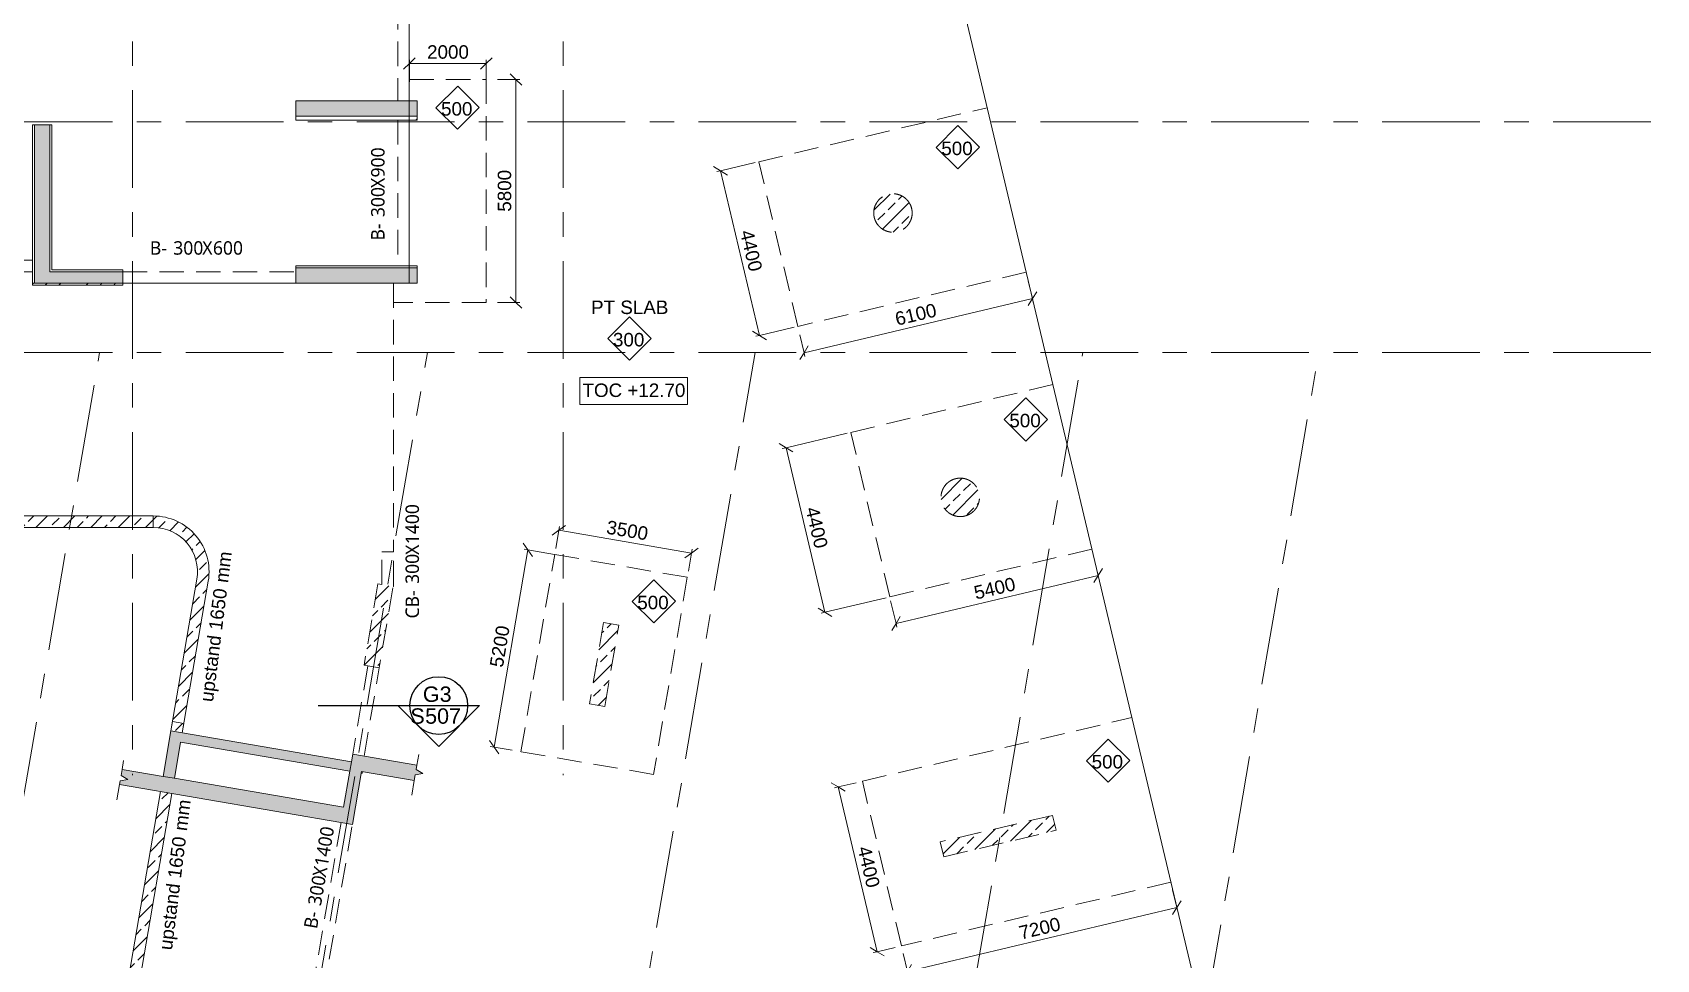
# Model space of a CAD drawing. Header units: millimetres. Extents: x 1499 to 248787, y -26353 to 51881.
# Drawn here: x 120663 to 162896, y -4442 to 19667 of the extents above; entities that cross this region are included whole.
import ezdxf

# ---------------------------------------------------------------- set-up
doc = ezdxf.new("R2010")
doc.units = ezdxf.units.MM
for name, pattern in [('Dashed __25x_', [952.5, 635, -317.5]), ('DASHED___25x_', [952.5, 635, -317.5]), ('Grid Line', [4445, 2540, -635, 635, -635])]:
    doc.linetypes.add(name, pattern=pattern)
for name, color, linetype, lineweight in [('A-ANNO-DIMS', 211, 'Continuous', 5), ('A-ANNO-DIMS-200', 211, 'Continuous', 5), ('A-DETL', 90, 'Continuous', 5), ('A-DETL-GENF', 92, 'Continuous', 5), ('A-DETL-THIN', 151, 'Continuous', 5), ('A-FLOR', 192, 'Continuous', 15), ('A-FLOR-HDLN', 190, 'Dashed __25x_', 5), ('A-FLOR-IDEN', 11, 'Continuous', 5), ('A-WALL-HDLN', 110, 'Continuous', 5), ('A-WALL-PATT', 111, 'Continuous', 15), ('G-ANNO-DIMS', 111, 'Continuous', 5), ('G-ANNO-TEXT', 231, 'Continuous', 5), ('I-WALL', 2, 'Continuous', 5), ('S-BEAM-HDLN', 1, 'DASHED___25x_', 5), ('S-BEAM-IDEN', 2, 'Continuous', 5), ('S-COLS', 52, 'Continuous', 5), ('S-GRID', 1, 'Continuous', 5)]:
    doc.layers.add(name, color=color, linetype=linetype, lineweight=lineweight)
doc.styles.add('Arial_1', font='arial.ttf', dxfattribs={"height": 350})
doc.styles.add('Arial_3', font='arial.ttf', dxfattribs={"height": 400})
doc.styles.add('Trebuchet MS', font='trebuc.ttf', dxfattribs={"height": 350})
doc.dimstyles.new('Diagonal_-_1_75mm_Round_5mm_-1-200', dxfattribs={"dimscale": 304.8, "dimtxt": 1.171558, "dimasz": 0.984252, "dimexe": 0.328084, "dimexo": 0.0625, "dimgap": 0.065617, "dimtad": 1, "dimdec": 0, "dimlfac": 304.8, "dimrnd": 5, "dimdsep": 46, "dimtxsty": 'Arial_1', "dimblk1": 'OBLIQUE', "dimblk2": 'OBLIQUE', "dimsah": 1, "dimcen": 0.09, "dimazin": 0, "dimtfac": 1, "dimtdec": 4, "dimtix": 1, "dimtmove": 0, "dimatfit": 3, "dimfxl": 0.005167, "dimfxlon": 1, "dimtvp": 1, "dimtolj": 1, "dimtzin": 0, "dimarcsym": 2})
doc.dimstyles.new('Diagonal_-_2_5mm_Round_5mm_-1-200', dxfattribs={"dimscale": 304.8, "dimtxt": 1.171558, "dimasz": 0.984252, "dimexe": 0.328084, "dimexo": 0.001076, "dimgap": 0.065617, "dimtad": 1, "dimdec": 0, "dimlfac": 304.8, "dimrnd": 5, "dimdsep": 46, "dimtxsty": 'Arial_1', "dimblk1": 'OBLIQUE', "dimblk2": 'OBLIQUE', "dimsah": 1, "dimcen": 0.09, "dimazin": 0, "dimtfac": 1, "dimtdec": 4, "dimtix": 1, "dimtmove": 0, "dimatfit": 3, "dimfxl": 1, "dimtvp": 1, "dimtolj": 1, "dimtzin": 0, "dimarcsym": 2})
pattern_1 = [(45, (49092.77, 0), (-356.4037, 356.4037), []), (45, (49449.2, 0), (-356.4037, 356.4037), [252.016, -126.008])]

# ---------------------------------------------------------------- blocks, each defined once
blk = doc.blocks.new('Spot Elevations - Spot Elevation _Str_ Plan_-5963248-1ST FLOOR  FRAMING PLAN')
at = {"layer": 'G-ANNO-DIMS'}
for p, q in [((-7, 4.125), (7, 4.125)), ((-7, 0.625), (-7, 4.125)), ((7, 0.625), (7, 4.125)), ((-7, 0.625), (7, 0.625))]:
    blk.add_line(p, q, dxfattribs=at)
blk = doc.blocks.new('BAI-AN_TAG_SLAB MARK-TYPE COMMENT_rfa 1_75 - BAI-AN_TAG_SLAB MARK-TYPE COMMENT-7641453-1ST FLOOR  FRAMING PLAN')
at = {"layer": 'A-FLOR-IDEN'}
for p, q in [((-2.8, 0), (0.02, 2.82)), ((2.82, 0.02), (0.02, 2.82)), ((-2.8, 0), (0, -2.8)), ((2.82, 0.02), (0, -2.8))]:
    blk.add_line(p, q, dxfattribs=at)
blk = doc.blocks.new('DIMBLOCK32-1ST FLOOR  FRAMING PLAN')
at = {"layer": 'A-ANNO-DIMS-200'}
for p, q in [((146665, 12745), (146555, 13212)), ((140727, 11340), (146665, 12745)), ((146665, 12745), (146688, 12647)), ((140727, 11340), (140616, 11807)), ((140727, 11340), (140750, 11243))]:
    blk.add_line(p, q, dxfattribs=at)
at = {"layer": 'A-ANNO-DIMS-200', "lineweight": 15}
for p, q in [((146665, 12745), (146554, 12564)), ((146665, 12745), (146777, 12925)), ((140727, 11340), (140838, 11521)), ((140727, 11340), (140615, 11160))]:
    blk.add_line(p, q, dxfattribs=at)
at = {"layer": 'A-ANNO-DIMS-200', "color": 0, "insert": (143063, 12380), "char_height": 350, "width": 1292.12, "attachment_point": 1, "rotation": 13.3079, "line_spacing_factor": 0.941778, "style": 'Arial_1'}
blk.add_mtext('6100', dxfattribs=at)
blk = doc.blocks.new('_Oblique')
at = {"color": 0, "linetype": 'ByBlock', "lineweight": -2}
blk.add_line((-0.5, -0.5), (0.5, 0.5), dxfattribs=at)
blk = doc.blocks.new('DIMBLOCK42-1ST FLOOR  FRAMING PLAN')
at = {"layer": 'A-ANNO-DIMS-200'}
for p, q in [((150421, -3093), (150310, -2626)), ((143415, -4750), (150421, -3093)), ((150421, -3093), (150444, -3190)), ((143415, -4750), (143304, -4283)), ((143415, -4750), (143438, -4847))]:
    blk.add_line(p, q, dxfattribs=at)
at = {"layer": 'A-ANNO-DIMS-200', "lineweight": 15}
for p, q in [((150421, -3093), (150532, -2912)), ((150421, -3093), (150309, -3273)), ((143415, -4750), (143526, -4570)), ((143415, -4750), (143303, -4931))]:
    blk.add_line(p, q, dxfattribs=at)
at = {"layer": 'A-ANNO-DIMS-200', "color": 0, "insert": (146285, -3584), "char_height": 350, "width": 1292.12, "attachment_point": 1, "rotation": 13.3082, "line_spacing_factor": 0.941778, "style": 'Arial_1'}
blk.add_mtext('7200', dxfattribs=at)
blk = doc.blocks.new('DIMBLOCK43-1ST FLOOR  FRAMING PLAN')
at = {"layer": 'A-ANNO-DIMS-200', "lineweight": 15}
for p, q in [((141613, 45), (141433, 156)), ((141613, 45), (141794, -67)), ((142626, -4238), (142446, -4126)), ((142626, -4238), (142807, -4349))]:
    blk.add_line(p, q, dxfattribs=at)
at = {"layer": 'A-ANNO-DIMS-200'}
for p, q in [((141613, 45), (141516, 22)), ((141613, 45), (142080, 155)), ((141613, 45), (142626, -4238)), ((142626, -4238), (143093, -4127)), ((142626, -4238), (142529, -4261))]:
    blk.add_line(p, q, dxfattribs=at)
at = {"layer": 'A-ANNO-DIMS-200', "color": 0, "insert": (142457, -1463), "char_height": 350, "width": 1292.12, "attachment_point": 1, "rotation": 283.3082, "line_spacing_factor": 0.941778, "style": 'Arial_1'}
blk.add_mtext('4400', dxfattribs=at)
blk = doc.blocks.new('DIMBLOCK44-1ST FLOOR  FRAMING PLAN')
at = {"layer": 'A-ANNO-DIMS-200', "lineweight": 15}
for p, q in [((133235, 18444), (133085, 18594)), ((133235, 18444), (133385, 18294)), ((133235, 12644), (133085, 12794)), ((133235, 12644), (133385, 12494))]:
    blk.add_line(p, q, dxfattribs=at)
at = {"layer": 'A-ANNO-DIMS-200'}
for p, q in [((133235, 18444), (132755, 18444)), ((133235, 18444), (133235, 12644)), ((133235, 18444), (133335, 18444)), ((133235, 12644), (132755, 12644)), ((133235, 12644), (133335, 12644))]:
    blk.add_line(p, q, dxfattribs=at)
at = {"layer": 'A-ANNO-DIMS-200', "color": 0, "insert": (132761, 15006), "char_height": 350, "width": 1292.12, "attachment_point": 1, "rotation": 90, "line_spacing_factor": 0.941778, "style": 'Arial_1'}
blk.add_mtext('5800', dxfattribs=at)
blk = doc.blocks.new('DIMBLOCK45-1ST FLOOR  FRAMING PLAN')
at = {"layer": 'A-ANNO-DIMS-200', "lineweight": 15}
for p, q in [((130463, 18860), (130613, 19010)), ((132463, 18860), (132613, 19010)), ((130463, 18860), (130313, 18710)), ((132463, 18860), (132313, 18710))]:
    blk.add_line(p, q, dxfattribs=at)
at = {"layer": 'A-ANNO-DIMS-200'}
for p, q in [((130463, 18860), (130463, 18960)), ((130463, 18860), (132463, 18860)), ((130463, 18860), (130463, 18380)), ((132463, 18860), (132463, 18960)), ((132463, 18860), (132463, 18380))]:
    blk.add_line(p, q, dxfattribs=at)
at = {"layer": 'A-ANNO-DIMS-200', "color": 0, "insert": (130924, 19335), "char_height": 350, "width": 1292.12, "attachment_point": 1, "line_spacing_factor": 0.941778, "style": 'Arial_1'}
blk.add_mtext('2000', dxfattribs=at)
blk = doc.blocks.new('DIMBLOCK46-1ST FLOOR  FRAMING PLAN')
at = {"layer": 'A-ANNO-DIMS-200', "lineweight": 15}
for p, q in [((133545, 6210), (133423, 6383)), ((133545, 6210), (133668, 6036)), ((132668, 1083), (132545, 1256)), ((132668, 1083), (132790, 910))]:
    blk.add_line(p, q, dxfattribs=at)
at = {"layer": 'A-ANNO-DIMS-200'}
for p, q in [((132668, 1083), (133545, 6210)), ((133545, 6210), (133447, 6226)), ((133545, 6210), (134241, 6090)), ((132668, 1083), (132569, 1100)), ((132668, 1083), (133141, 1002))]:
    blk.add_line(p, q, dxfattribs=at)
at = {"layer": 'A-ANNO-DIMS-200', "color": 0, "insert": (132548, 3196), "char_height": 350, "width": 1292.12, "attachment_point": 1, "rotation": 80.2832, "line_spacing_factor": 0.941778, "style": 'Arial_1'}
blk.add_mtext('5200', dxfattribs=at)
blk = doc.blocks.new('DIMBLOCK47-1ST FLOOR  FRAMING PLAN')
at = {"layer": 'A-ANNO-DIMS-200', "lineweight": 15}
for p, q in [((134351, 6721), (134524, 6843)), ((134351, 6721), (134177, 6598)), ((137800, 6130), (137627, 6008)), ((137800, 6130), (137973, 6253))]:
    blk.add_line(p, q, dxfattribs=at)
at = {"layer": 'A-ANNO-DIMS-200'}
for p, q in [((134351, 6721), (134367, 6819)), ((134351, 6721), (134270, 6248)), ((134351, 6721), (137800, 6130)), ((137800, 6130), (137719, 5657)), ((137800, 6130), (137817, 6229))]:
    blk.add_line(p, q, dxfattribs=at)
at = {"layer": 'A-ANNO-DIMS-200', "color": 0, "insert": (135625, 6984), "char_height": 350, "width": 1292.12, "attachment_point": 1, "rotation": 350.2824, "line_spacing_factor": 0.941778, "style": 'Arial_1'}
blk.add_mtext('3500', dxfattribs=at)
blk = doc.blocks.new('DIMBLOCK56-1ST FLOOR  FRAMING PLAN')
at = {"layer": 'A-ANNO-DIMS-200', "lineweight": 15}
for p, q in [((138556, 16071), (138375, 16182)), ((138556, 16071), (138737, 15959)), ((139569, 11788), (139389, 11900)), ((139569, 11788), (139750, 11677))]:
    blk.add_line(p, q, dxfattribs=at)
at = {"layer": 'A-ANNO-DIMS-200'}
for p, q in [((138556, 16071), (138459, 16048)), ((138556, 16071), (139455, 16283)), ((139569, 11788), (138556, 16071)), ((139569, 11788), (140468, 12001)), ((139569, 11788), (139472, 11765))]:
    blk.add_line(p, q, dxfattribs=at)
at = {"layer": 'A-ANNO-DIMS-200', "color": 0, "insert": (139400, 14563), "char_height": 350, "width": 1292.12, "attachment_point": 1, "rotation": 283.3141, "line_spacing_factor": 0.941778, "style": 'Arial_1'}
blk.add_mtext('4400', dxfattribs=at)
blk = doc.blocks.new('DIMBLOCK57-1ST FLOOR  FRAMING PLAN')
at = {"layer": 'A-ANNO-DIMS-200', "lineweight": 15}
for p, q in [((140260, 8869), (140079, 8980)), ((140260, 8869), (140440, 8757)), ((141272, 4588), (141092, 4700)), ((141272, 4588), (141453, 4477))]:
    blk.add_line(p, q, dxfattribs=at)
at = {"layer": 'A-ANNO-DIMS-200'}
for p, q in [((140260, 8869), (141847, 9244)), ((140260, 8869), (140162, 8846)), ((140260, 8869), (141272, 4588)), ((141272, 4588), (142859, 4964)), ((141272, 4588), (141175, 4565))]:
    blk.add_line(p, q, dxfattribs=at)
at = {"layer": 'A-ANNO-DIMS-200', "color": 0, "insert": (141104, 7362), "char_height": 350, "width": 1292.12, "attachment_point": 1, "rotation": 283.3092, "line_spacing_factor": 0.941778, "style": 'Arial_1'}
blk.add_mtext('4400', dxfattribs=at)
blk = doc.blocks.new('DIMBLOCK58-1ST FLOOR  FRAMING PLAN')
at = {"layer": 'A-ANNO-DIMS-200'}
for p, q in [((148375, 5544), (143120, 4298)), ((148375, 5544), (148352, 5641)), ((148375, 5544), (148401, 5435)), ((143120, 4298), (142980, 4889)), ((143120, 4298), (143143, 4201))]:
    blk.add_line(p, q, dxfattribs=at)
at = {"layer": 'A-ANNO-DIMS-200', "lineweight": 15}
for p, q in [((148375, 5544), (148264, 5363)), ((148375, 5544), (148487, 5725)), ((143120, 4298), (143009, 4117)), ((143120, 4298), (143231, 4478))]:
    blk.add_line(p, q, dxfattribs=at)
at = {"layer": 'A-ANNO-DIMS-200', "color": 0, "insert": (145115, 5258), "char_height": 350, "width": 1292.12, "attachment_point": 1, "rotation": 13.3398, "line_spacing_factor": 0.941778, "style": 'Arial_1'}
blk.add_mtext('5400', dxfattribs=at)

msp = doc.modelspace()

# ---------------------------------------------------------------- hatches: boundary and pattern name
at = {"layer": 'A-DETL-GENF'}
for points in [[(124355.1808, 270.3123), (124515.5312, 1206.6817), (128914.4576, 453.3471), (128956.6664, 699.8425), (124262.0331, 1503.7318), (124059.4855, 320.9514)], [(128982.2991, -927.9244), (129218.6297, 452.074), (130592.7669, 216.7473), (130617.9114, 363.5886), (130814.6993, 399.2891), (130641.0032, 498.4338), (130660.2813, 611.0083), (128990.4232, 896.9786), (128754.1173, -483.0241), (122992.7665, 503.6315), (122965.2197, 342.7715), (123138.9158, 243.6268), (122942.1279, 207.9264), (122925.2505, 109.3707), (128838.6307, -903.3206)]]:
    msp.add_hatch(color=8, dxfattribs=at).paths.add_polyline_path(points)
at = {"layer": 'A-WALL-PATT', "lineweight": 5}
for points in [[(129760.0445, 17489.3012), (130662.5298, 17489.3012), (130662.5298, 17889.3012), (127512.5298, 17889.3012), (127512.5298, 17489.3012), (129448.1223, 17489.3012)], [(120714.7854, 13444.1661), (121112.553, 13444.1661), (121112.553, 17269.1661), (120712.553, 17269.1661), (120712.553, 13444.1661)], [(127512.5298, 13144.1661), (130662.5298, 13144.3012), (130662.5298, 13544.1661), (127512.5298, 13544.1661), (127512.5298, 13144.2922)], [(123012.5298, 13144.1661), (123012.5298, 13444.1661), (120712.553, 13442.6272), (120714.7854, 13144.1661), (123005.9315, 13144.1661)]]:
    msp.add_hatch(color=256, dxfattribs=at).paths.add_polyline_path(points)
at = {"layer": 'I-WALL'}
h = msp.add_hatch(dxfattribs=at)
h.set_pattern_fill('FP_4', color=1, style=0, pattern_type=2)
h.set_pattern_definition(pattern_1)
h.paths.add_polyline_path([(130462.5298, 17389.3012), (130662.5298, 17389.3012), (130662.5298, 17489.3012), (130462.5298, 17489.3012), (130462.5298, 17426.6199)])
h = msp.add_hatch(dxfattribs=at)
h.set_pattern_fill('FP_4', color=1, style=0, pattern_type=2)
h.set_pattern_definition(pattern_1)
h.paths.add_polyline_path([(130462.5298, 13544.1661), (130662.5298, 13544.1661), (130662.5298, 13594.1661), (130462.5298, 13594.1661), (130462.5298, 13570.2611)])
h = msp.add_hatch(dxfattribs=at)
h.set_pattern_fill('FP_4', color=1, style=0, pattern_type=2)
h.set_pattern_definition(pattern_1)
h.paths.add_polyline_path([(120662.553, 13094.1661), (123012.5298, 13094.1661), (123012.5298, 13144.1661), (120662.553, 13144.1661)])
h = msp.add_hatch(dxfattribs=at)
h.set_pattern_fill('FP_4', color=1, style=0, pattern_type=2)
h.set_pattern_definition(pattern_1)
h.paths.add_polyline_path([(107177.5178, 6794.1661), (123804.3299, 6794.1661), (123804.3299, 7094.1661), (107177.5178, 7094.1661), (107177.5178, 6895.2807)])
h = msp.add_hatch(dxfattribs=at)
h.set_pattern_fill('FP_4', color=1, style=0, pattern_type=2)
h.set_pattern_definition(pattern_1)
h.paths.add_polyline_path([(125233.5254, 5399.4206), (125249.921, 5531.1778), (125254.1959, 5663.8824), (125246.314, 5796.4217), (125226.3416, 5927.6844), (125194.4461, 6056.5699), (125150.895, 6181.9974), (125096.0533, 6302.9155), (125022.5407, 6429.5517), (124954.4285, 6527.2138), (124868.8328, 6628.7135), (124774.3117, 6721.958), (124671.6576, 6806.1655), (124561.7312, 6880.6301), (124445.4542, 6944.7274), (124323.8016, 6997.9198), (124197.7935, 7039.7615), (124068.4862, 7069.9015), (123921.8572, 7088.7796), (123804.3299, 7094.1661), (123804.3299, 6794.1661), (123921.8572, 6788.1448), (124038.1537, 6770.1441), (124152.0017, 6740.3523), (124262.209, 6699.0816), (124367.6215, 6646.764), (124467.1353, 6583.9475), (124561.7312, 6509.3368), (124644.3712, 6429.5517), (124720.2374, 6339.5893), (124786.5124, 6242.3446), (124842.5023, 6138.8358), (124887.6206, 6030.1471), (124921.3949, 5917.4164), (124943.9393, 5796.4217), (124953.2875, 5663.8824), (124951.7323, 5566.9149), (124937.8297, 5450.0576), (125065.0731, 5428.2675)])
h = msp.add_hatch(dxfattribs=at)
h.set_pattern_fill('FP_5', color=1, style=0, pattern_type=2)
h.set_pattern_definition(pattern_1)
h.paths.add_polyline_path([(123465.5762, -4924.5485), (124287.6648, -123.9485), (123991.9695, -73.3094), (123169.8806, -4873.9115)])
h.paths.add_polyline_path([(124557.7293, 1453.098), (125233.5254, 5399.4206), (124937.8297, 5450.0576), (124262.0331, 1503.7318), (124515.5312, 1460.3238)])
h = msp.add_hatch(dxfattribs=at)
h.set_pattern_fill('FP_4', color=1, style=0, pattern_type=2)
h.set_pattern_definition(pattern_1)
h.paths.add_polyline_path([(129679.2894, 3142.4191), (130042.1647, 5261.5749), (129647.9032, 5329.0866), (129285.0279, 3209.9308), (129383.5933, 3193.0528)])
h = msp.add_hatch(dxfattribs=at)
h.set_pattern_fill('FP_4', color=1, style=0, pattern_type=2)
h.set_pattern_definition(pattern_1)
h.paths.add_polyline_path([(135544.1289, 2138.0231), (135907.0419, 4257.1725), (135512.7816, 4324.6912), (135149.8685, 2205.5418), (135512.7816, 2143.3915)])
h = msp.add_hatch(dxfattribs=at)
h.set_pattern_fill('FP_8', color=1, style=0, pattern_type=2)
h.set_pattern_definition(pattern_1)
h.paths.add_polyline_path([(144361.2145, -1772.2532), (147280.5816, -1081.3873), (147188.4662, -692.1383), (144269.0991, -1383.0043)])
at = {"layer": 'S-COLS'}
h = msp.add_hatch(dxfattribs=at)
h.set_pattern_fill('FP_6', color=1, style=0, pattern_type=2)
h.set_pattern_definition(pattern_1)
h.paths.add_polyline_path([(143077.006, 14474.5152), (143156.8961, 14487.295), (143231.6928, 14511.7822), (143301.6084, 14547.6286), (143362.8827, 14591.8438), (143418.5414, 14647.1425), (143464.8642, 14710.4672), (143500.7106, 14780.2588), (143525.9554, 14859.4834), (143537.7229, 14932.2517), (143537.7229, 15012.3524), (143525.1978, 15090.6005), (143500.7106, 15165.3972), (143466.5598, 15232.963), (143420.649, 15296.5871), (143365.3503, 15352.2458), (143298.7243, 15400.2642), (143228.4537, 15435.6569), (143153.0094, 15459.6598), (143080.2411, 15471.4273), (143000.1404, 15471.4273), (142924.2499, 15459.6598), (142849.5526, 15435.6569), (142779.5298, 15400.2642), (142715.9057, 15354.3534), (142660.247, 15299.0547), (142613.9242, 15235.73), (142577.0929, 15162.9402), (142552.833, 15086.7138), (142541.0655, 15013.9455), (142541.3125, 14932.2517), (142552.833, 14857.9543), (142576.8359, 14783.2569), (142612.2286, 14713.2342), (142658.1394, 14649.6101), (142716.3192, 14591.8438), (142776.7628, 14547.6286), (142846.5544, 14511.7822), (142925.779, 14486.5374), (142998.5473, 14474.7699)])
h = msp.add_hatch(dxfattribs=at)
h.set_pattern_fill('FP_7', color=1, style=0, pattern_type=2)
h.set_pattern_definition(pattern_1)
h.paths.add_polyline_path([(144827.1984, 7078.7912), (144904.7309, 7090.8134), (144979.4282, 7114.8163), (145049.451, 7150.209), (145113.0751, 7196.1198), (145168.7338, 7251.4185), (145216.7522, 7318.0445), (145250.903, 7384.5348), (145276.1478, 7463.7594), (145287.9153, 7536.5277), (145286.03, 7628.7873), (145276.1478, 7692.5189), (145252.1448, 7767.2162), (145216.7522, 7837.239), (145170.8413, 7900.8631), (145115.5427, 7956.5218), (145052.218, 8002.8446), (144979.4282, 8039.6759), (144903.2018, 8063.9358), (144830.4335, 8075.7033), (144748.7397, 8075.4563), (144672.0847, 8063.1782), (144597.288, 8038.691), (144527.3724, 8002.8446), (144458.5907, 7951.1706), (144410.4394, 7903.3307), (144364.1165, 7840.006), (144328.2702, 7770.2144), (144303.0254, 7690.9898), (144291.2578, 7618.2215), (144291.2578, 7538.1208), (144303.783, 7459.8727), (144328.2702, 7385.076), (144362.421, 7317.5102), (144408.3318, 7253.8861), (144463.6305, 7198.2274), (144526.9552, 7151.9045), (144600.5271, 7114.8163), (144675.9714, 7090.8134), (144748.7397, 7079.0459)])

# ---------------------------------------------------------------- linework, layer by layer
at = {"layer": 'A-DETL', "lineweight": 25}
for p, q in [((128091.0211, 2163.0806), (132291.0211, 2163.0806)), ((131228.5221, 1100.5809), (130166.0216, 2163.0806)), ((132291.0211, 2163.0806), (131228.5221, 1100.5809))]:
    msp.add_line(p, q, dxfattribs=at)
at = {"layer": 'A-DETL'}
for p, q in [((124262.1096, 1503.7187), (124304.3088, 1750.1314)), ((124304.3088, 1750.1314), (124599.9262, 1699.5078)), ((124599.9262, 1699.5078), (124557.732, 1453.0975)), ((124355.2572, 270.2992), (124515.6077, 1206.6686)), ((130660.2813, 611.0083), (130708.5192, 892.6946)), ((122992.7687, 503.6315), (123032.7378, 737.032)), ((129238.1081, 397.9205), (129246.563, 447.2903)), ((122857.735, -284.9), (122925.2527, 109.3707)), ((130526.7706, -168.6645), (130592.7669, 216.7473))]:
    msp.add_line(p, q, dxfattribs=at)
at = {"layer": 'A-DETL', "lineweight": 25}
msp.add_circle((131228.5217, 2163.0803), 750, dxfattribs=at)
at = {"layer": 'A-DETL-THIN'}
for p, q in [((124262.0331, 1503.7318), (124059.4855, 320.9514)), ((128956.6664, 699.8425), (124262.0331, 1503.7318)), ((124355.1808, 270.3123), (124515.5312, 1206.6817)), ((124515.5312, 1206.6817), (128914.4576, 453.3471)), ((128990.4232, 896.9786), (128956.6664, 699.8425)), ((130660.2813, 611.0083), (128990.4232, 896.9786)), ((122992.7665, 503.6315), (122965.2197, 342.7715)), ((124059.4855, 320.9514), (122992.7665, 503.6315)), ((128914.4576, 453.3471), (128754.1173, -483.0241)), ((128914.4576, 453.3471), (128956.6664, 699.8425)), ((128982.2991, -927.9244), (129218.6297, 452.074)), ((129218.6297, 452.074), (130592.7669, 216.7473)), ((130641.0032, 498.4338), (130660.2813, 611.0083)), ((130814.6993, 399.2891), (130641.0032, 498.4338)), ((122942.1279, 207.9264), (122925.2505, 109.3707)), ((122925.2505, 109.3707), (128982.2991, -927.9244)), ((123138.9158, 243.6268), (122942.1279, 207.9264)), ((122965.2197, 342.7715), (123138.9158, 243.6268)), ((124059.4855, 320.9514), (124355.1808, 270.3123)), ((128754.1173, -483.0241), (124355.1808, 270.3123)), ((130592.7669, 216.7473), (130617.9114, 363.5886)), ((130617.9114, 363.5886), (130814.6993, 399.2891))]:
    msp.add_line(p, q, dxfattribs=at)
at = {"layer": 'A-FLOR'}
for p, q in [((151180.1405, -6283.6973), (141096.696, 36240.1747)), ((130462.5298, 17889.3012), (130462.5298, 25144.1661)), ((130462.5298, 13544.1661), (130462.5298, 17489.3012)), ((112212.5298, 13444.1571), (120662.553, 13444.1571)), ((120662.553, 13444.1571), (120662.553, 13144.3012)), ((120662.553, 13144.3012), (120712.7332, 13144.3012)), ((123012.5298, 13144.3012), (127512.5298, 13144.3012))]:
    msp.add_line(p, q, dxfattribs=at)
at = {"layer": 'A-FLOR-HDLN'}
for p, q in [((130462.5298, 18444.1661), (132462.5298, 18444.1661)), ((132462.5298, 18444.1661), (132462.5298, 12644.1661)), ((130462.5298, 17489.3508), (130462.5298, 17889.2516)), ((139552.0282, 16306.3851), (145490.405, 17711.038)), ((140564.9413, 12024.0953), (139552.0282, 16306.3851)), ((120662.553, 13744.2922), (112212.5298, 13744.2922)), ((130462.5298, 13144.3012), (130462.5298, 13544.1165)), ((120712.7828, 13144.3012), (123012.4802, 13144.3012)), ((127512.5794, 13144.3012), (130462.5298, 13144.3012)), ((130047.9032, 13144.2922), (130047.9032, 6161.0872)), ((146505.5575, 13429.94), (140564.9413, 12024.0953)), ((132462.5298, 12644.1661), (130047.9032, 12644.1661)), ((141944.2608, 9267.1716), (147197.9512, 10509.9793)), ((142956.7747, 4986.7808), (141944.2608, 9267.1716)), ((130047.9032, 5295.0869), (130047.9032, 6161.0375)), ((133364.5937, 963.3487), (134242.5676, 6090.2245)), ((134242.5676, 6090.2245), (137692.2208, 5499.5222)), ((148212.7011, 6230.5794), (142956.7747, 4986.7808)), ((137692.2208, 5499.5222), (136814.2469, 372.6469)), ((129647.9032, 5329.0866), (129285.0279, 3209.9308)), ((129286.1184, 846.3395), (130042.0812, 5261.0872)), ((129746.4686, 5312.2087), (129647.9032, 5329.0866)), ((135512.7816, 4324.6912), (135149.8685, 2205.5418)), ((135907.0419, 4257.1725), (135512.7816, 4324.6912)), ((135544.1289, 2138.0231), (135907.0419, 4257.1725)), ((129285.0279, 3209.9308), (129383.5933, 3193.0528)), ((135149.8685, 2205.5418), (135544.1289, 2138.0231)), ((142245.3164, 194.1164), (149251.1382, 1851.2854)), ((136814.2469, 372.6469), (133364.5937, 963.3487)), ((143258.2304, -4088.0761), (142245.3164, 194.1164)), ((147188.4662, -692.1383), (144269.0991, -1383.0043)), ((147280.5816, -1081.3873), (147188.4662, -692.1383)), ((127738.443, -8191.9312), (128982.3009, -927.9244)), ((144361.2145, -1772.2532), (147280.5816, -1081.3873)), ((144269.0991, -1383.0043), (144361.2145, -1772.2532)), ((150266.2973, -2429.8408), (143258.2304, -4088.0761))]:
    msp.add_line(p, q, dxfattribs=at)
for centre, start, end in [((143039.3942, 14973.0986), 13.31406674, 193.31406674), ((143039.3942, 14973.0986), 193.31406674, 13.31406674), ((144789.5866, 7577.3746), 103.31406674, 283.31406674), ((144789.5866, 7577.3746), 283.31406674, 103.31406674)]:
    msp.add_arc(centre, 500, start, end, dxfattribs=at)
at = {"layer": 'A-WALL-HDLN'}
msp.add_line((123804.3299, 7094.1661), (123804.3299, 6794.1661), dxfattribs=at)
at = {"layer": 'I-WALL', "lineweight": 15}
for p, q in [((130662.5298, 17889.3012), (127512.5298, 17889.3012)), ((127512.5298, 17889.3012), (127512.5298, 17489.3012)), ((130662.5298, 17489.3012), (130662.5298, 17889.3012)), ((127512.5298, 17489.3012), (130662.5298, 17489.3012)), ((121112.553, 17269.1661), (120712.553, 17269.1661)), ((120712.553, 17269.1661), (120712.553, 13144.1661)), ((121112.553, 13444.1661), (121112.553, 17269.1661)), ((130662.5298, 13544.1661), (127512.5298, 13544.1661)), ((127512.5298, 13544.1661), (127512.5298, 13144.1661)), ((130662.5298, 13144.1661), (130662.5298, 13544.1661)), ((120712.553, 13144.1661), (123012.5298, 13144.1661)), ((123012.5298, 13444.1661), (121112.553, 13444.1661)), ((123012.5298, 13144.1661), (123012.5298, 13444.1661)), ((127512.5298, 13144.1661), (130662.5298, 13144.1661))]:
    msp.add_line(p, q, dxfattribs=at)
at = {"layer": 'I-WALL'}
for p, q in [((127512.5298, 17489.3012), (127512.5298, 17389.3012)), ((130662.5298, 17389.3012), (127512.5298, 17389.3012)), ((130662.5298, 17489.3012), (130662.5298, 17389.3012)), ((120662.553, 13094.1661), (120662.553, 17269.1661)), ((120662.553, 17269.1661), (120712.553, 17269.1661)), ((121112.553, 17269.1661), (121162.553, 17269.1661)), ((121162.553, 17269.1661), (121162.553, 13494.1661)), ((127512.5298, 13594.1661), (130662.5298, 13594.1661)), ((127512.5298, 13594.1661), (127512.5298, 13544.1661)), ((130662.5298, 13594.1661), (130662.5298, 13544.1661)), ((123012.5298, 13094.1661), (120662.553, 13094.1661)), ((121162.553, 13494.1661), (123012.5298, 13494.1661)), ((123012.5298, 13444.1661), (123012.5298, 13494.1661)), ((123012.5298, 13094.1661), (123012.5298, 13144.1661)), ((91776.428, 7094.1661), (123804.3299, 7094.1661)), ((123804.3299, 6794.1661), (91776.428, 6794.1661)), ((124262.0331, 1503.7318), (124937.8297, 5450.0576)), ((125233.5254, 5399.4206), (124557.7293, 1453.098)), ((123169.8806, -4873.9115), (123991.9695, -73.3094)), ((124287.6648, -123.9485), (123465.5762, -4924.5485))]:
    msp.add_line(p, q, dxfattribs=at)
for radius in [1450, 1150]:
    msp.add_arc((123804.3299, 5644.1661), radius, 350.28252588, 90, dxfattribs=at)
at = {"layer": 'S-BEAM-HDLN'}
for p, q in [((130162.5298, 25144.1661), (130162.5298, 17889.3012)), ((130162.5298, 17389.3012), (130162.5298, 13594.1661)), ((120662.553, 13444.2922), (112212.5298, 13444.2922)), ((123012.5298, 13444.2922), (127512.5299, 13444.2922)), ((129747.9032, 6161.0872), (130047.9032, 6161.0872)), ((129747.9032, 5320.5867), (129747.9032, 6161.0872)), ((129746.4686, 5312.2087), (129747.9032, 5320.5867)), ((129747.9032, 5311.963), (129746.4686, 5312.2087)), ((129747.9032, 5320.5371), (129747.9032, 5311.963)), ((130047.9032, 5261.0872), (130042.0812, 5261.0872)), ((130047.9032, 5295.0869), (130047.9032, 5261.0872)), ((129383.5933, 3193.0528), (128990.4232, 896.9786)), ((129679.2894, 3142.4191), (129383.5933, 3193.0528)), ((128686.6056, -877.2857), (127949.0845, -5184.3358))]:
    msp.add_line(p, q, dxfattribs=at)
at = {"layer": 'S-GRID', "linetype": 'Grid Line'}
for p, q in [((123262.5298, 49281.3629), (123262.5298, 351.3451)), ((134462.5298, 49281.3629), (134462.5298, 351.3451)), ((44638.2669, 17344.1661), (162896.494, 17344.1661)), ((44638.2669, 11344.1661), (162896.494, 11344.1661)), ((117333.7277, -18296.5403), (122409.2833, 11344.2003)), ((125613.2007, -19714.4002), (130931.5449, 11344.2016)), ((133892.6737, -21132.2602), (139453.8065, 11344.203)), ((142172.1448, -22550.1314), (147976.0685, 11344.2069)), ((148135.3299, -23571.3672), (154114.1281, 11344.2202))]:
    msp.add_line(p, q, dxfattribs=at)

# ---------------------------------------------------------------- block references
at = {"layer": 'A-FLOR-IDEN', "xscale": 199.9999999999999, "yscale": 199.9999999999999, "zscale": 199.9999999999999}
for p in [(131716.2246, 17708.5346), (144725.4395, 16680.0926), (136186.6552, 11705.3774), (146495.1728, 9602.0883), (136818.667, 4870.2961), (148635.1259, 728.7493)]:
    msp.add_blockref('BAI-AN_TAG_SLAB MARK-TYPE COMMENT_rfa 1_75 - BAI-AN_TAG_SLAB MARK-TYPE COMMENT-7641453-1ST FLOOR  FRAMING PLAN', p, dxfattribs=at)
at = {"layer": 'G-ANNO-DIMS', "xscale": 199.9999999999999, "yscale": 199.9999999999999, "zscale": 199.9999999999999}
msp.add_blockref('Spot Elevations - Spot Elevation _Str_ Plan_-5963248-1ST FLOOR  FRAMING PLAN', (136297.2946, 9866.9595), dxfattribs=at)

# ---------------------------------------------------------------- texts
at = {"layer": 'A-FLOR-IDEN', "char_height": 350, "attachment_point": 1, "style": 'Arial_1'}
for s, insert, width in [('500', (131287.8975, 17856.3119), 1010.12625), ('500', (144297.1124, 16827.87), 1010.12625), ('PT SLAB', (135188.578, 12694.6594), 2469.1975), ('300', (135758.328, 11853.1547), 1010.12625), ('500', (146066.8457, 9749.8656), 1010.12625), ('500', (136390.3399, 5018.0734), 1010.12625), ('500', (148206.7987, 876.5266), 1010.12625)]:
    msp.add_mtext(s, dxfattribs=dict(at, insert=insert, width=width))
at = {"layer": 'G-ANNO-DIMS', "insert": (134965.4014, 10537.821), "char_height": 350, "width": 3196.54358, "attachment_point": 1, "line_spacing_factor": 0.941778, "style": 'Arial_1'}
msp.add_mtext('TOC +12.70', dxfattribs=at)
at = {"layer": 'G-ANNO-TEXT', "color": 7, "char_height": 350, "attachment_point": 1, "rotation": 82.83412544, "style": 'Arial_1'}
for s, insert, width in [('mm', (125398.6255, 5384.0615), 994.0925), ('1650 ', (125243.5033, 4150.233), 1507.1725), ('upstand ', (125009.1697, 2286.3643), 2276.7925), ('mm', (124330.8487, -1068.9792), 994.0925), ('1650 ', (124175.7264, -2302.8078), 1507.1725), ('upstand ', (123941.3928, -4166.6765), 2276.7925)]:
    msp.add_mtext(s, dxfattribs=dict(at, insert=insert, width=width))
at = {"layer": 'G-ANNO-TEXT', "color": 7, "char_height": 400, "attachment_point": 1, "style": 'Arial_3'}
for s, insert, width in [('G', (130814.2134, 2658.7602), 529.11375), ('3', (131250.7759, 2658.7602), 384.81), ('S', (130490.0524, 2090.3806), 464.97875), ('507', (130873.6983, 2090.3806), 1154.43)]:
    msp.add_mtext(s, dxfattribs=dict(at, insert=insert, width=width))
at = {"layer": 'S-BEAM-IDEN', "char_height": 350, "attachment_point": 1, "style": 'Trebuchet MS'}
for s, insert, width, rotation in [('900', (129468.4662, 15896.9411), 913.92375, 90), ('X', (129468.4662, 15619.1286), 336.70875, 90), ('300', (129468.4662, 14865.0661), 913.92375, 90), ('B- ', (129468.4662, 14256.5244), 737.5525, 90), ('1400', (130363.7145, 6358.4627), 1218.565, 90), ('X', (130363.7145, 6080.6502), 336.70875, 90), ('300', (130363.7145, 5326.5877), 913.92375, 90), ('CB- ', (130363.7145, 4427.0044), 1090.295, 90), ('1400', (127991.9599, -1984.1713), 1218.565, 80.28315205), ('X', (127945.071, -2257.9982), 336.70875, 80.28315205), ('300', (127817.8009, -3001.2429), 913.92375, 80.28315205), ('B- ', (127715.0917, -3601.0543), 737.5525, 80.28315205)]:
    msp.add_mtext(s, dxfattribs=dict(at, insert=insert, width=width, rotation=rotation))
for s, insert, width in [('B- ', (123714.8206, 14238.3558), 737.5525), ('300', (124323.3623, 14238.3558), 913.92375), ('X', (125077.4248, 14238.3558), 336.70875), ('600', (125355.2373, 14238.3558), 913.92375)]:
    msp.add_mtext(s, dxfattribs=dict(at, insert=insert, width=width))

# ---------------------------------------------------------------- dimensions: what is measured, and where the dimension line sits
at = {"layer": 'A-ANNO-DIMS'}
dim = msp.add_linear_dim(base=(132462.5298, 18860.1772), p1=(130462.5298, 18380.1772), p2=(132462.5298, 18380.1772), dimstyle='Diagonal_-_1_75mm_Round_5mm_-1-200', override={"dimpost": '<>', "dimfxl": 2000}, dxfattribs=at)
dim.commit()
dim.dimension.update_dxf_attribs({"geometry": 'DIMBLOCK45-1ST FLOOR  FRAMING PLAN', "text_midpoint": (131462.5298, 19058.8778)})
for base, p1, p2, angle, dimstyle, override, picture, middle in [((133234.9794, 12644.1661), (132754.9794, 18444.1661), (132754.9794, 12644.1661), 90, 'Diagonal_-_1_75mm_Round_5mm_-1-200', {"dimpost": '<>', "dimfxl": 5800}, 'DIMBLOCK44-1ST FLOOR  FRAMING PLAN', (133036.2788, 15544.1661)), ((138556.0017, 16070.6758), (140564.9413, 12024.0953), (139552.0282, 16306.3851), 283.31408849, 'Diagonal_-_2_5mm_Round_5mm_-1-200', {"dimpost": '<>', "dimfxl": 4400.45433}, 'DIMBLOCK56-1ST FLOOR  FRAMING PLAN', (139256.1659, 13975.3717)), ((146665.1021, 12744.7745), (140616.2333, 11807.248), (146554.6139, 13211.8852), 13.30789005, 'Diagonal_-_1_75mm_Round_5mm_-1-200', {"dimpost": '<>', "dimfxl": 6102.243018}, 'DIMBLOCK32-1ST FLOOR  FRAMING PLAN', (143650.1742, 12235.8208)), ((141272.3252, 4588.3092), (141944.2608, 9267.1716), (142956.7747, 4986.7808), 283.30916956, 'Diagonal_-_2_5mm_Round_5mm_-1-200', {"dimpost": '<>', "dimfxl": 4398.514563}, 'DIMBLOCK57-1ST FLOOR  FRAMING PLAN', (140959.5242, 6774.2683)), ((137800.2034, 6130.08), (134269.538, 6247.7165), (137719.1831, 5656.9672), 350.28239984, 'Diagonal_-_1_75mm_Round_5mm_-1-200', {"dimpost": '<>', "dimfxl": 3499.862325}, 'DIMBLOCK47-1ST FLOOR  FRAMING PLAN', (136108.9199, 6621.3042)), ((133545.407, 6209.6024), (133140.6176, 1001.7013), (134240.9949, 6090.4934), 80.28318792, 'Diagonal_-_1_75mm_Round_5mm_-1-200', {"dimpost": '<>', "dimfxl": 5206.403218}, 'DIMBLOCK46-1ST FLOOR  FRAMING PLAN', (132910.6054, 3679.6951)), ((143120.1289, 4297.8839), (148424.4364, 5337.6499), (142956.7747, 4986.7808), 13.33984141, 'Diagonal_-_2_5mm_Round_5mm_-1-200', {"dimpost": '<>', "dimfxl": 5478.907983}, 'DIMBLOCK58-1ST FLOOR  FRAMING PLAN', (145701.965, 5114.3105)), ((142626.2346, -4237.5695), (142080.4277, 155.1134), (143093.3446, -4127.0785), 283.30823232, 'Diagonal_-_1_75mm_Round_5mm_-1-200', {"dimpost": '<>', "dimfxl": 4400.359958}, 'DIMBLOCK43-1ST FLOOR  FRAMING PLAN', (142313.257, -2050.7073)), ((150420.6521, -3092.9489), (143304.3385, -4283.0029), (150310.1615, -2625.8388), 13.30819257, 'Diagonal_-_1_75mm_Round_5mm_-1-200', {"dimpost": '<>', "dimfxl": 7199.149099}, 'DIMBLOCK42-1ST FLOOR  FRAMING PLAN', (146871.9745, -3728.0501))]:
    dim = msp.add_linear_dim(base=base, p1=p1, p2=p2, angle=angle, dimstyle=dimstyle, override=override, dxfattribs=at)
    dim.commit()
    dim.dimension.update_dxf_attribs({"geometry": picture, "text_midpoint": middle})

doc.saveas('drawing.dxf')
